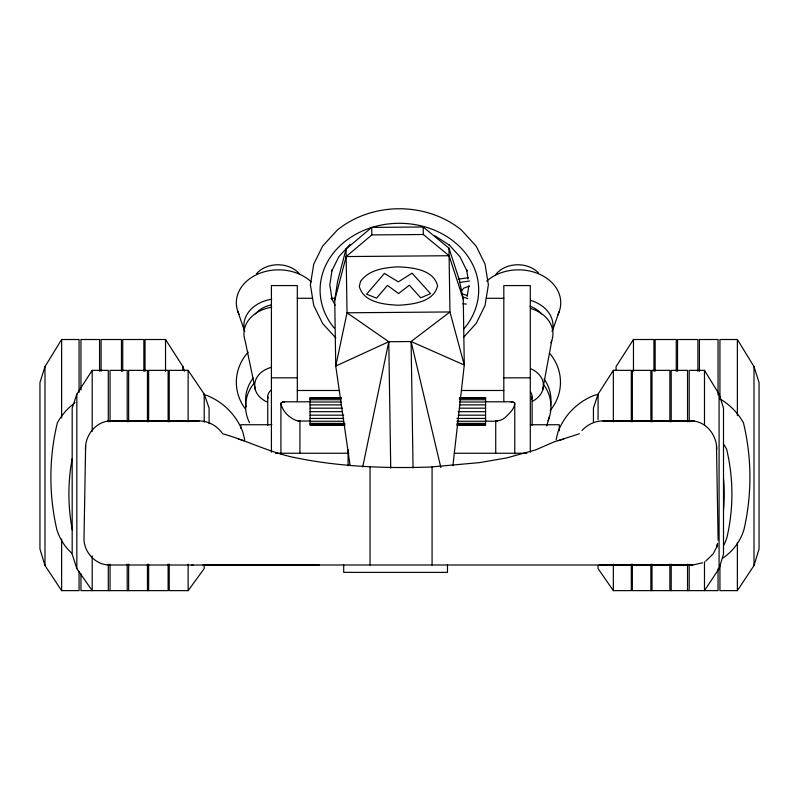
<?xml version="1.0" encoding="UTF-8"?>
<svg xmlns="http://www.w3.org/2000/svg" width="799" height="799" viewBox="0 0 799 799"><rect width="100%" height="100%" fill="white"/><g stroke="black" fill="none" stroke-linecap="round" stroke-linejoin="round"><path stroke-width="1.2" d="M240.799 428.364L240.799 424.728L271.9 424.728M559.27 430.791L559.27 424.738L530.656 424.738M579.415 433.767L554.027 441.907L535.55 449.927L506.856 457.897L479.67 462.601L429.902 467.075C384.818 468.524 339.245 466.756 294.981 457.647C269.922 452.564 247.221 440.668 222.691 433.767C217.448 426.127 208.589 420.923 199.231 420.923L110.991 420.923C97.658 420.823 86.861 432.798 85.633 445.602L83.985 540.054C84.794 553.078 95.93 565.013 109.333 564.993L266.836 565.063M485.572 401.797L512.938 401.797L514.756 403.195C514.546 408.669 509.992 412.813 506.326 416.409C500.953 422.321 492.763 421.303 485.572 421.013M85.413 449.308L85.633 445.602M452.923 465.487L464.279 365.033L463.26 299.216L459.395 280.169L448.968 248.209L423.17 226.986L371.715 227.405L346.047 249.038L337.647 281.148L334.741 300.244L335.75 366.062L350.082 465.418M467.165 296.459L468.813 285.962M542.591 390.331L551.779 340.604M362.716 466.956L388.783 341.722L347.036 312.789L346.047 249.038M334.741 300.244L346.167 256.559L371.825 234.916L423.29 234.507L449.088 255.73L463.26 299.216M546.726 425.927L549.532 416.409M716.693 547.065L713.257 553.767L705.687 561.148M704.488 561.867L704.488 590.631L719.08 568.598L723.504 554.156L723.504 408.089L719.08 394.137L704.488 370.346L689.197 370.346L689.197 421.812M719.939 565.073L719.939 590.631L737.377 590.631L754.006 565.512L759.05 549.043L759.05 382.541L754.006 366.631L737.377 339.505L719.939 339.505L719.939 398.571M79.061 392.379L79.061 339.505L61.623 339.505L44.994 366.631L39.95 382.541L39.95 549.043L44.994 565.512L61.623 590.631L79.061 590.631L79.061 571.315M631.31 421.812L631.31 370.346L613.342 370.346L598.071 394.137L593.437 408.089L593.437 422.521M108.294 421.812L108.294 370.346L92.195 370.346L76.834 394.137L72.18 408.089L72.18 554.156L76.834 568.598L92.195 590.631L92.195 555.964M559.31 311.29L552.179 331.475A34.547 26.926 0 0 0 530.566 300.424M280.918 453.982L280.918 403.195L282.736 401.797L310.072 401.797M461.393 291.036L463.75 288.159L469.442 286.092M653.942 371.295L653.942 339.505L633.467 339.505L616.059 366.631L616.059 370.017M169.228 564.204L169.228 590.631L188.135 590.631L204.214 568.598L204.214 565.632M349.942 244.544L338.826 256.729L331.845 270.921L332.164 269.633L329.787 284.794L332.164 299.955L331.845 298.666L335.071 305.218M463.75 337.098L476.184 323.455L485.043 305.468L488.389 284.794L485.043 264.129L476.184 246.132L461.403 229.992C426.346 201.678 372.444 201.678 337.378 229.992L322.596 246.132L313.737 264.129L310.392 284.794L313.737 305.468L322.596 323.455L335.86 338.007M581.972 430.541C587.265 424.668 594.925 420.943 602.885 420.923L691.115 420.923C705.847 420.813 717.073 435.215 716.693 449.308M413.053 467.914L411.105 341.543L464.279 365.033L449.957 311.96L347.036 312.789L335.75 366.062L388.783 341.722L411.105 341.543L449.957 311.96L448.968 248.209M702.661 562.806L692.773 564.993L202.976 564.993M280.918 403.195C282.287 411.505 290.067 418.946 298.117 421.013L299.325 420.624M558.201 440.718L563.704 439.06M511.2 402.057L512.938 401.797M458.466 279.161L468.314 277.702M459.785 282.447L469.632 280.988M346.167 256.559L449.088 255.73M191.42 565.213L193.368 565.203M107.655 421.163L199.231 420.923M297.318 298.277L312.239 298.277M330.906 298.277L334.631 298.277M486.401 298.277L503.819 298.277M184.449 371.175L182.941 366.631L165.533 339.505L145.058 339.505L145.058 371.295M209.088 423.68L209.088 408.089L204.214 394.137L188.135 370.346L169.228 370.346L169.228 421.812M271.42 377.837L297.318 377.837M503.819 377.837L530.296 377.837M297.318 390.481L339.615 390.481M461.522 390.481L503.819 390.481M341.173 397.672L310.072 397.672L310.072 425.128L344.908 425.128M459.405 397.672L485.572 397.672L485.572 425.128L456.918 425.128M310.072 398.072L341.173 398.072M459.405 398.072L485.572 398.072M310.072 398.242L341.173 398.242M459.405 398.242L485.572 398.242M310.072 399.73L341.173 399.73M459.405 399.73L485.572 399.73M310.072 401.997L341.173 401.997M459.405 401.997L485.572 401.997M310.072 404.883L341.173 404.883M459.405 404.883L485.572 404.883M310.072 408.179L342.421 408.179M459.405 408.179L485.572 408.179M310.072 411.675L342.421 411.675M458.167 411.675L485.572 411.675M310.072 415.17L343.67 415.17M458.167 415.17L485.572 415.17M310.072 418.436L343.67 418.436M456.918 418.436L485.572 418.436M298.117 421.013L310.072 421.013M310.072 421.243L343.67 421.243M456.918 421.243L485.572 421.243M310.072 423.4L344.908 423.4M456.918 423.4L485.572 423.4M310.072 424.728L344.908 424.728M456.918 424.728L485.572 424.728M275.475 453.253L348.913 453.253M454.291 453.253L526.891 453.243M599.14 564.993L692.773 564.993M598.071 565.632L598.071 568.598L613.342 590.631L631.31 590.631L631.31 564.204M253.433 565.023L319.24 565.073M602.885 420.923L694.461 421.163M462.691 303.82L466.356 304.049M466.486 295.231L461.283 293.652M467.805 298.526L462.591 296.948M282.736 401.797L284.474 402.057M238.412 439.06L243.905 440.718M496.329 420.624L497.537 421.013M434.846 235.745L449.527 245.223L448.838 244.544L459.954 256.729L466.936 270.921L466.626 269.633L468.084 278.961M237.762 311.29L244.714 331.475A34.547 26.926 0 0 1 271.72 299.216M411.105 341.543L440.848 467.535M255.5 390.331L245.103 340.604A34.547 26.926 0 0 1 271.72 307.225M716.473 445.602L718.121 540.054M423.17 226.986L423.29 234.507M388.783 341.722L390.731 468.094M371.715 227.405L371.825 234.916M754.006 366.631L754.006 565.512M737.377 339.505L737.377 415.61M737.377 542.711L737.377 590.631M719.08 394.137L719.08 568.598M718.041 394.856L718.041 339.505L699.435 339.505L699.435 371.295M718.041 568.818L718.041 590.631L632.359 590.631L632.359 564.204M704.488 370.346L704.488 425.418M697.907 371.295L697.907 339.505L677.542 339.505L677.542 371.295M689.197 564.204L689.197 590.631M687.53 421.812L687.53 370.346L671.21 370.346L671.21 421.812M687.53 564.204L687.53 590.631M676.264 371.295L676.264 339.505L655.14 339.505L655.14 371.295M671.21 564.204L671.21 590.631M669.872 421.812L669.872 370.346L652.004 370.346L652.004 421.812M669.872 564.204L669.872 590.631M652.004 564.204L652.004 590.631M650.885 421.812L650.885 370.346L632.359 370.346L632.359 421.812M650.885 564.204L650.885 590.631M633.467 339.505L633.467 371.295M613.342 370.346L613.342 421.812M613.342 564.204L613.342 590.631M598.071 394.137L598.071 419.685M532.104 396.634L532.104 425.318M530.296 452.194L530.296 285.573L503.819 285.573L503.819 401.687M514.756 403.195L514.756 453.982M495.73 420.843L495.73 452.963M447.48 564.993L447.48 572.374L343.7 572.374L343.7 564.993M432.079 466.966L432.079 565.073M370.037 466.876L370.037 565.073M348.074 449.757L348.074 465.767M299.925 420.843L299.925 452.963M297.318 401.687L297.318 285.573L271.42 285.573L271.42 452.194M267.745 396.634L267.745 425.318M204.214 394.137L204.214 422.092M188.135 370.346L188.135 421.812M188.135 564.204L188.135 590.631M182.941 366.631L182.941 370.017M168.12 421.812L168.12 370.346L148.624 370.346L148.624 421.812M168.12 564.204L168.12 590.631L80.959 590.631L80.959 573.802M165.533 339.505L165.533 371.295M148.624 564.204L148.624 590.631M147.445 421.812L147.445 370.346L128.639 370.346L128.639 421.812M147.445 564.204L147.445 590.631M143.86 371.295L143.86 339.505L122.736 339.505L122.736 371.295M128.639 564.204L128.639 590.631M127.221 421.812L127.221 370.346L110.042 370.346L110.042 421.812M127.221 564.204L127.221 590.631M121.458 371.295L121.458 339.505L101.093 339.505L101.093 371.295M110.042 564.204L110.042 590.631M108.294 564.204L108.294 590.631M99.565 371.295L99.565 339.505L80.959 339.505L80.959 389.902M92.195 370.346L92.195 431.45M76.834 394.137L76.834 568.598M61.623 339.505L61.623 418.037M61.623 538.995L61.623 590.631M44.994 366.631L44.994 565.512M72.349 530.246A193.128 192.799 0 0 1 72.17 458.696M75.046 402.706A63.57 63.461 0 0 0 57.348 422.801A233.688 233.288 0 0 0 56.919 529.947L58.247 533.672A53.173 53.084 0 0 0 71.6 553.058M203.755 394.706A292.724 292.224 0 0 1 206.172 395.195A63.491 63.391 0 0 1 242.726 431.68A191.6 191.271 0 0 1 244.674 439.76M556.134 439.76A191.6 191.271 0 0 1 558.082 431.68A63.491 63.391 0 0 1 594.626 395.195A292.724 292.224 0 0 1 598.271 394.466M723.445 444.074A52.534 52.444 0 0 1 726.561 448.988A193.128 192.799 0 0 1 726.92 537.527L725.822 540.603A43.945 43.875 0 0 1 723.495 545.527M723.554 478.991A185.388 185.078 0 0 1 723.475 509.922M719.869 398.841A63.57 63.461 0 0 1 743.45 422.801A233.688 233.288 0 0 1 743.879 529.947L742.561 533.672A53.173 53.084 0 0 1 723.005 557.972M544.039 378.956A42.147 38.562 0 0 1 550.521 405.732M549.442 353.078A51.536 47.161 0 0 1 550.191 410.486M543.35 384.319A42.147 38.562 0 0 1 547.994 420.664M245.173 408.649A51.536 47.161 0 0 1 248.129 352.199M246.242 406.841A42.147 38.562 0 0 1 253.213 378.027M249.548 422.741A42.147 38.562 0 0 1 253.932 383.4M266.876 401.877A24.409 19.026 0 0 1 254.801 383.41A24.409 19.026 0 0 1 271.54 367.31M267.935 398.282A12.215 9.518 0 0 1 271.33 389.902M239.031 314.357A42.247 32.919 0 0 1 257.448 274.257A42.247 32.919 0 0 1 311.22 281.877M255.38 313.947A27.526 21.453 0 0 1 271.35 304.898M256.419 273.857A25.608 19.955 0 0 1 299.375 273.857M531.215 368.928A24.409 19.026 0 0 1 532.304 401.358M530.466 391.87A12.215 9.518 0 0 1 531.685 399.091M486.751 281.048A42.247 32.919 0 0 1 540.813 274.806A42.247 32.919 0 0 1 557.532 315.365M530.047 306.187A27.526 21.453 0 0 1 541.492 313.947M530.566 308.434A34.547 26.926 0 0 1 550.871 342.831M495.65 274.746A25.608 19.955 0 0 1 538.546 272.988M334.421 328.299A79.301 66.736 0 0 1 347.026 239.92A79.301 66.736 0 0 1 452.793 240.699A79.301 66.736 0 0 1 463.55 329.248M360.549 281.378L359.29 286.362C363.465 302.711 384.639 304.579 398.731 305.238C412.713 304.369 433.907 302.172 437.582 285.732C433.408 269.383 412.234 267.505 398.142 266.856C384.778 267.535 368.878 269.613 360.549 281.378M717.562 543.729L716.633 547.285L717.562 543.729M384.409 273.408L366.571 294.182L376.529 298.167L387.495 285.393L398.551 293.553L409.358 285.223L420.713 297.807L430.551 293.662L412.064 273.188L398.371 281.867L384.409 273.408"/></g></svg>
